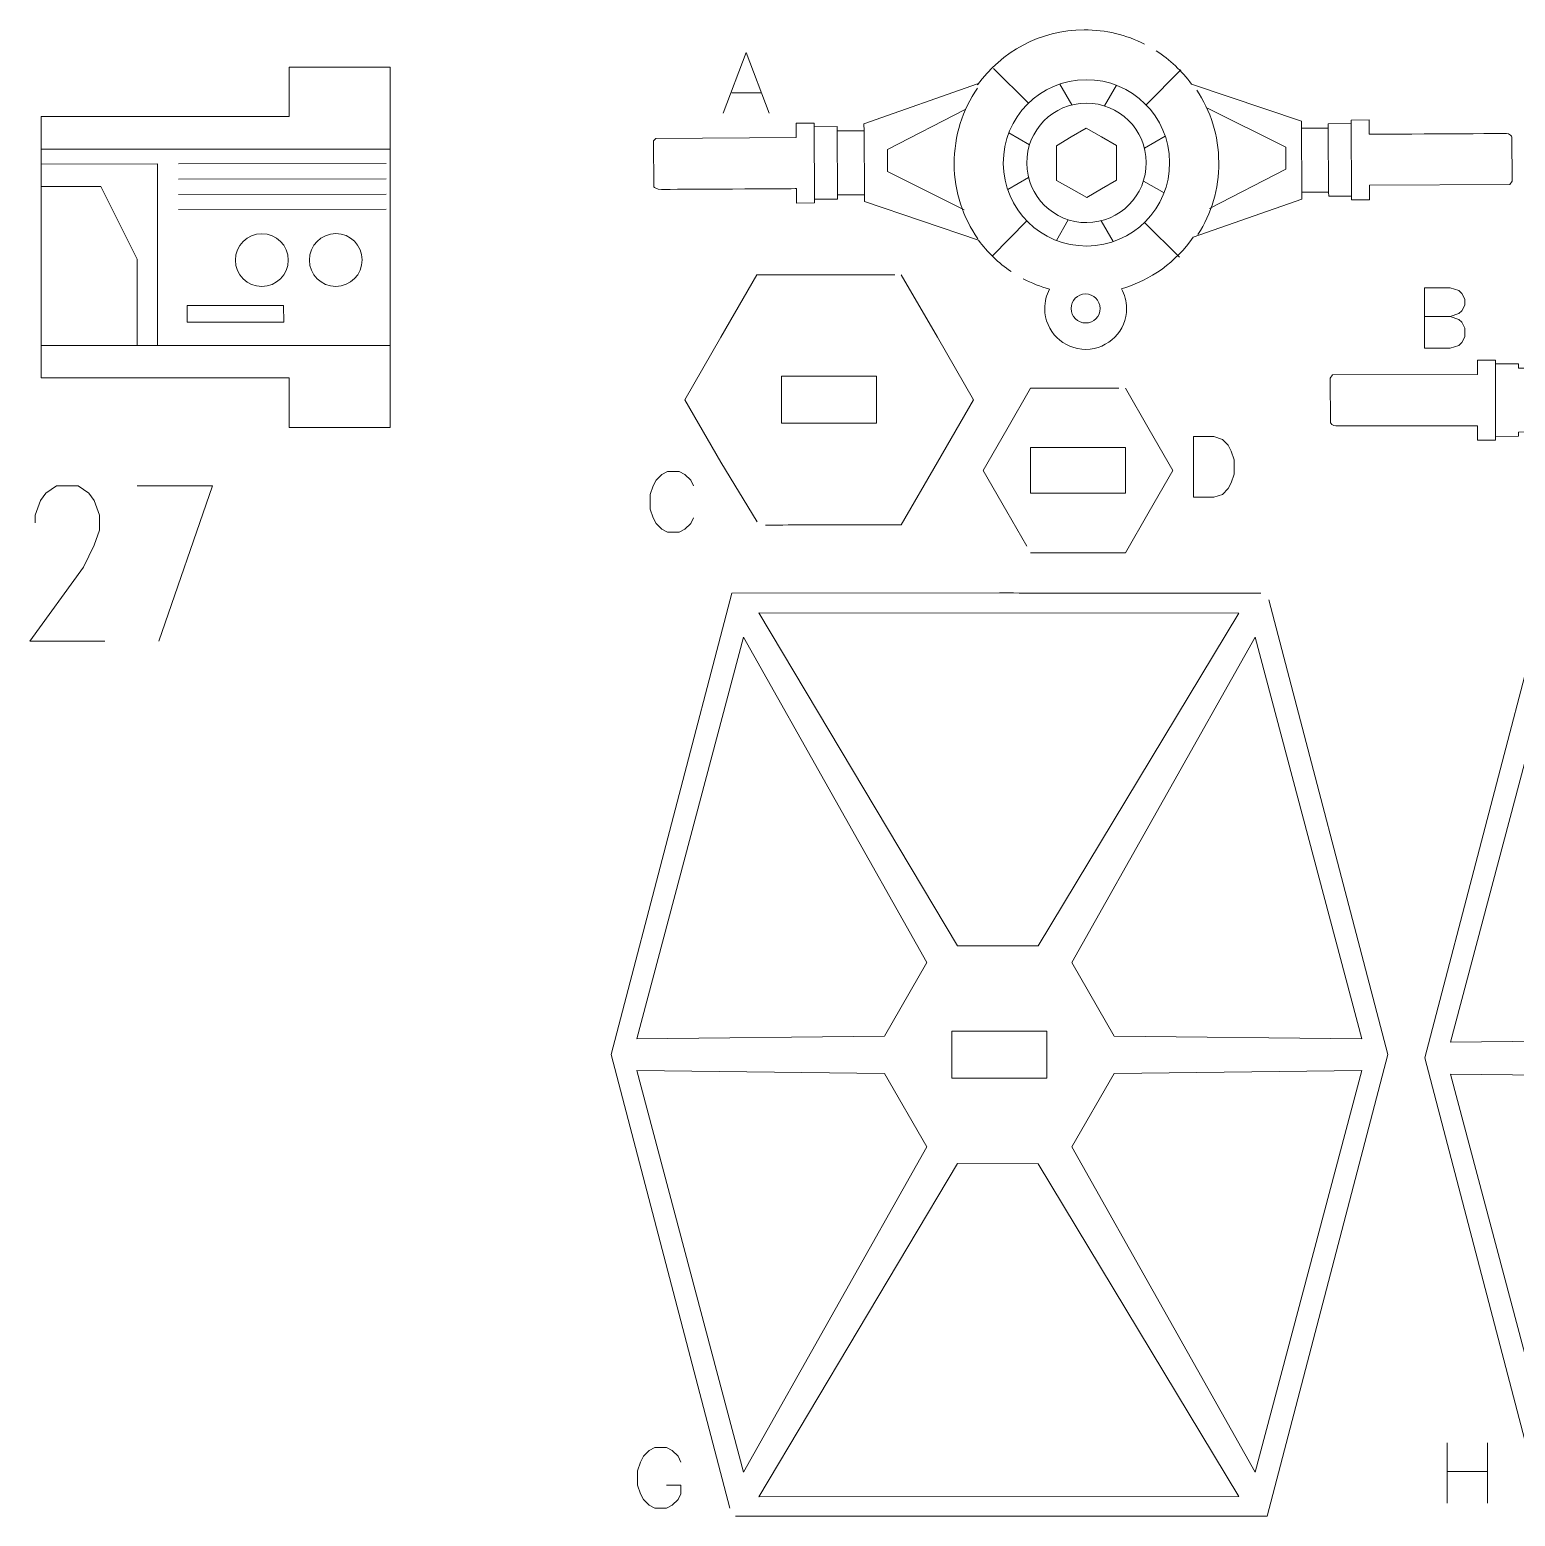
# Model space of a CAD drawing. Header units: millimetres. Extents: x -178 to 174, y -133 to 130.
# Drawn here: x -175.9 to -76.7, y -21 to 78.3 of the extents above; entities that cross this region are included whole.
import ezdxf

# ---------------------------------------------------------------- set-up
doc = ezdxf.new("R2010")
doc.units = ezdxf.units.MM
doc.header["$MEASUREMENT"] = 0
doc.layers.add('Layer 1', color=7, linetype='Continuous')

msp = doc.modelspace()

# ---------------------------------------------------------------- linework, layer by layer
at = {"layer": 'Layer 1', "lineweight": 9}
for points, knots in [([(-110.3867, 62.1826), (-111.2262, 62.7492), (-111.9631, 63.4568), (-112.5634, 64.2715), (-112.5634, 64.2715), (-112.5634, 64.2715), (-112.5634, 64.2703), (-112.5634, 64.2703), (-112.5634, 64.2703), (-112.5634, 64.2703), (-120.1777, 66.8437), (-120.1777, 66.8437), (-120.1777, 66.8437), (-120.1777, 66.8437), (-120.1803, 67.3066), (-120.1803, 67.3066), (-120.1803, 67.3066), (-120.1803, 67.3066), (-121.9773, 67.2963), (-121.9773, 67.2963), (-121.9773, 67.2963), (-121.9773, 67.2963), (-121.9756, 67.0097), (-121.9756, 67.0097), (-121.9756, 67.0097), (-121.9756, 67.0097), (-123.5082, 67.0008), (-123.5082, 67.0008), (-123.5082, 67.0008), (-123.5082, 67.0008), (-123.5067, 66.7583), (-123.5067, 66.7583), (-123.5067, 66.7583), (-123.5067, 66.7583), (-124.7083, 66.7513), (-124.7083, 66.7513), (-124.7083, 66.7513), (-124.7083, 66.7513), (-124.7139, 67.7115), (-124.7139, 67.7115), (-124.7139, 67.7115), (-124.7139, 67.7115), (-133.0909, 67.663), (-133.7349, 67.6593), (-133.7349, 67.6593), (-134.0863, 67.6573), (-134.2396, 67.8218), (-134.2396, 67.8218), (-134.2396, 67.8218), (-134.2396, 67.8218), (-134.2396, 67.8218), (-134.2396, 67.8218), (-134.2396, 67.8218), (-134.2396, 67.8218), (-134.2575, 70.9001), (-134.2575, 70.9001), (-134.2575, 70.9001), (-134.2575, 70.9001), (-134.2575, 70.9001), (-134.2575, 70.9001), (-134.2575, 70.9001), (-134.2575, 70.9001), (-134.1061, 71.0664), (-134.1061, 71.0664), (-134.1061, 71.0664), (-134.1061, 71.0664), (-124.7336, 71.1207), (-124.7336, 71.1207), (-124.7336, 71.1207), (-124.7336, 71.1207), (-124.7391, 72.0808), (-124.7391, 72.0808), (-124.7391, 72.0808), (-124.7391, 72.0808), (-123.5376, 72.0879), (-123.5376, 72.0879), (-123.5376, 72.0879), (-123.5376, 72.0879), (-123.5362, 71.8453), (-123.5362, 71.8453), (-123.5362, 71.8453), (-123.5362, 71.8453), (-122.0037, 71.8542), (-122.0037, 71.8542), (-122.0037, 71.8542), (-122.0037, 71.8542), (-122.002, 71.5676), (-122.002, 71.5676), (-122.002, 71.5676), (-122.002, 71.5676), (-120.205, 71.578), (-120.205, 71.578), (-120.205, 71.578), (-120.205, 71.578), (-120.2078, 72.041), (-120.2078, 72.041), (-120.2078, 72.041), (-120.2078, 72.041), (-112.6238, 74.7024), (-112.6238, 74.7024), (-112.6238, 74.7024), (-112.6238, 74.7024), (-112.6234, 74.641), (-112.6234, 74.641), (-112.6234, 74.641), (-111.0328, 76.8528), (-108.443, 78.2999), (-105.5102, 78.3169), (-105.5102, 78.3169), (-104.0541, 78.3253), (-102.6784, 77.9804), (-101.4644, 77.3623)], [0, 0, 0, 0, 0.0344828, 0.0344828, 0.0344828, 0.0344828, 0.0689655, 0.0689655, 0.0689655, 0.0689655, 0.1034483, 0.1034483, 0.1034483, 0.1034483, 0.137931, 0.137931, 0.137931, 0.137931, 0.1724138, 0.1724138, 0.1724138, 0.1724138, 0.2068966, 0.2068966, 0.2068966, 0.2068966, 0.2413793, 0.2413793, 0.2413793, 0.2413793, 0.2758621, 0.2758621, 0.2758621, 0.2758621, 0.3103448, 0.3103448, 0.3103448, 0.3103448, 0.3448276, 0.3448276, 0.3448276, 0.3448276, 0.3793103, 0.3793103, 0.3793103, 0.3793103, 0.4137931, 0.4137931, 0.4137931, 0.4137931, 0.4482759, 0.4482759, 0.4482759, 0.4482759, 0.4827586, 0.4827586, 0.4827586, 0.4827586, 0.5172414, 0.5172414, 0.5172414, 0.5172414, 0.5517241, 0.5517241, 0.5517241, 0.5517241, 0.5862069, 0.5862069, 0.5862069, 0.5862069, 0.6206897, 0.6206897, 0.6206897, 0.6206897, 0.6551724, 0.6551724, 0.6551724, 0.6551724, 0.6896552, 0.6896552, 0.6896552, 0.6896552, 0.7241379, 0.7241379, 0.7241379, 0.7241379, 0.7586207, 0.7586207, 0.7586207, 0.7586207, 0.7931034, 0.7931034, 0.7931034, 0.7931034, 0.8275862, 0.8275862, 0.8275862, 0.8275862, 0.862069, 0.862069, 0.862069, 0.862069, 0.8965517, 0.8965517, 0.8965517, 0.8965517, 0.9310345, 0.9310345, 0.9310345, 0.9310345, 1, 1, 1, 1]), ([(-100.6852, 76.9141), (-99.77, 76.3238), (-98.9706, 75.5682), (-98.3296, 74.6896), (-98.3296, 74.6896), (-98.3296, 74.6896), (-90.9933, 72.2103), (-90.9933, 72.2103), (-90.9933, 72.2103), (-90.9933, 72.2103), (-90.9906, 71.7473), (-90.9906, 71.7473), (-90.9906, 71.7473), (-90.9906, 71.7473), (-89.1937, 71.7577), (-89.1937, 71.7577), (-89.1937, 71.7577), (-89.1937, 71.7577), (-89.1954, 72.0443), (-89.1954, 72.0443), (-89.1954, 72.0443), (-89.1954, 72.0443), (-87.6629, 72.0532), (-87.6629, 72.0532), (-87.6629, 72.0532), (-87.6629, 72.0532), (-87.6643, 72.2956), (-87.6643, 72.2956), (-87.6643, 72.2956), (-87.6643, 72.2956), (-86.4627, 72.3026), (-86.4627, 72.3026), (-86.4627, 72.3026), (-86.4627, 72.3026), (-86.4572, 71.3424), (-86.4572, 71.3424), (-86.4572, 71.3424), (-86.4572, 71.3424), (-77.5046, 71.3943), (-77.2946, 71.3955), (-77.2946, 71.3955), (-77.0847, 71.3968), (-76.931, 71.1815), (-76.931, 71.1815), (-76.931, 71.1815), (-76.931, 71.1815), (-76.931, 71.1815), (-76.931, 71.1815), (-76.931, 71.1815), (-76.931, 71.1815), (-76.9138, 68.2047), (-76.9138, 68.2047), (-76.9138, 68.2047), (-76.9138, 68.2047), (-76.9138, 68.2047), (-76.9138, 68.2047), (-76.9138, 68.2047), (-76.9138, 68.2047), (-77.0649, 67.9876), (-77.0649, 67.9876), (-77.0649, 67.9876), (-77.0649, 67.9876), (-86.4374, 67.9333), (-86.4374, 67.9333), (-86.4374, 67.9333), (-86.4374, 67.9333), (-86.4318, 66.9731), (-86.4318, 66.9731), (-86.4318, 66.9731), (-86.4318, 66.9731), (-87.6334, 66.9662), (-87.6334, 66.9662), (-87.6334, 66.9662), (-87.6334, 66.9662), (-87.6348, 67.2086), (-87.6348, 67.2086), (-87.6348, 67.2086), (-87.6348, 67.2086), (-89.1673, 67.1997), (-89.1673, 67.1997), (-89.1673, 67.1997), (-89.1673, 67.1997), (-89.1689, 67.4863), (-89.1689, 67.4863), (-89.1689, 67.4863), (-89.1689, 67.4863), (-90.9659, 67.4759), (-90.9659, 67.4759), (-90.9659, 67.4759), (-90.9659, 67.4759), (-90.9633, 67.013), (-90.9633, 67.013), (-90.9633, 67.013), (-90.9633, 67.013), (-98.2133, 64.4687), (-98.2133, 64.4687), (-98.2133, 64.4687), (-99.3542, 62.8279), (-101.0384, 61.5922), (-103.0072, 61.0236), (-103.0072, 61.0236), (-102.7948, 60.6379), (-102.6729, 60.1952), (-102.6702, 59.7239), (-102.6702, 59.7239), (-102.6614, 58.2149), (-103.8776, 56.9847), (-105.3865, 56.976), (-105.3865, 56.976), (-106.8955, 56.9672), (-108.1258, 58.1833), (-108.1345, 59.6923), (-108.1345, 59.6923), (-108.1372, 60.1635), (-108.0205, 60.6075), (-107.8127, 60.9958), (-107.8127, 60.9958), (-108.4263, 61.1654), (-109.0133, 61.3995), (-109.5656, 61.6908)], [0, 0, 0, 0, 0.0322581, 0.0322581, 0.0322581, 0.0322581, 0.0645161, 0.0645161, 0.0645161, 0.0645161, 0.0967742, 0.0967742, 0.0967742, 0.0967742, 0.1290323, 0.1290323, 0.1290323, 0.1290323, 0.1612903, 0.1612903, 0.1612903, 0.1612903, 0.1935484, 0.1935484, 0.1935484, 0.1935484, 0.2258065, 0.2258065, 0.2258065, 0.2258065, 0.2580645, 0.2580645, 0.2580645, 0.2580645, 0.2903226, 0.2903226, 0.2903226, 0.2903226, 0.3225806, 0.3225806, 0.3225806, 0.3225806, 0.3548387, 0.3548387, 0.3548387, 0.3548387, 0.3870968, 0.3870968, 0.3870968, 0.3870968, 0.4193548, 0.4193548, 0.4193548, 0.4193548, 0.4516129, 0.4516129, 0.4516129, 0.4516129, 0.483871, 0.483871, 0.483871, 0.483871, 0.516129, 0.516129, 0.516129, 0.516129, 0.5483871, 0.5483871, 0.5483871, 0.5483871, 0.5806452, 0.5806452, 0.5806452, 0.5806452, 0.6129032, 0.6129032, 0.6129032, 0.6129032, 0.6451613, 0.6451613, 0.6451613, 0.6451613, 0.6774194, 0.6774194, 0.6774194, 0.6774194, 0.7096774, 0.7096774, 0.7096774, 0.7096774, 0.7419355, 0.7419355, 0.7419355, 0.7419355, 0.7741935, 0.7741935, 0.7741935, 0.7741935, 0.8064516, 0.8064516, 0.8064516, 0.8064516, 0.8387097, 0.8387097, 0.8387097, 0.8387097, 0.8709677, 0.8709677, 0.8709677, 0.8709677, 0.9032258, 0.9032258, 0.9032258, 0.9032258, 0.9354839, 0.9354839, 0.9354839, 0.9354839, 1, 1, 1, 1]), ([(-160.8643, 55.0683), (-160.8643, 55.0683), (-158.601, 55.0683), (-158.601, 55.0683), (-158.601, 55.0683), (-158.601, 55.0683), (-158.601, 51.7663), (-158.601, 51.7663), (-158.601, 51.7663), (-158.601, 51.7663), (-151.8631, 51.7663), (-151.8631, 51.7663), (-151.8631, 51.7663), (-151.8631, 51.7663), (-151.8631, 75.8327), (-151.8631, 75.8327), (-151.8631, 75.8327), (-151.8631, 75.8327), (-158.601, 75.8327), (-158.601, 75.8327), (-158.601, 75.8327), (-158.601, 75.8327), (-158.601, 72.5307), (-158.601, 72.5307), (-158.601, 72.5307), (-158.601, 72.5307), (-160.8643, 72.5307), (-160.8643, 72.5307)], [0, 0, 0, 0, 0.125, 0.125, 0.125, 0.125, 0.25, 0.25, 0.25, 0.25, 0.375, 0.375, 0.375, 0.375, 0.5, 0.5, 0.5, 0.5, 0.625, 0.625, 0.625, 0.625, 0.75, 0.75, 0.75, 0.75, 1, 1, 1, 1]), ([(-169.743, 72.5307), (-169.743, 72.5307), (-175.1681, 72.5307), (-175.1681, 72.5307), (-175.1681, 72.5307), (-175.1681, 72.5307), (-175.1681, 55.0683), (-175.1681, 55.0683), (-175.1681, 55.0683), (-175.1681, 55.0683), (-169.743, 55.0683), (-169.743, 55.0683)], [0, 0, 0, 0, 0.25, 0.25, 0.25, 0.25, 0.5, 0.5, 0.5, 0.5, 1, 1, 1, 1]), ([(-127.3387, 45.4575), (-127.3387, 45.4575), (-129.7688, 49.4405), (-129.7688, 49.4405), (-129.7688, 49.4405), (-129.7688, 49.4405), (-132.1791, 53.6153), (-132.1791, 53.6153), (-132.1791, 53.6153), (-132.1791, 53.6153), (-129.7688, 57.7903), (-129.7688, 57.7903), (-129.7688, 57.7903), (-129.7688, 57.7903), (-127.3585, 61.9651), (-127.3585, 61.9651), (-127.3585, 61.9651), (-127.3585, 61.9651), (-122.5377, 61.9651), (-122.5377, 61.9651), (-122.5377, 61.9651), (-122.5377, 61.9651), (-118.3916, 61.9651), (-118.1535, 61.9651)], [0, 0, 0, 0, 0.1428571, 0.1428571, 0.1428571, 0.1428571, 0.2857143, 0.2857143, 0.2857143, 0.2857143, 0.4285714, 0.4285714, 0.4285714, 0.4285714, 0.5714286, 0.5714286, 0.5714286, 0.5714286, 0.7142857, 0.7142857, 0.7142857, 0.7142857, 1, 1, 1, 1]), ([(-117.7169, 61.9651), (-117.7169, 61.9651), (-115.3066, 57.7903), (-115.3066, 57.7903), (-115.3066, 57.7903), (-115.3066, 57.7903), (-112.8963, 53.6153), (-112.8963, 53.6153), (-112.8963, 53.6153), (-112.8963, 53.6153), (-115.3066, 49.4405), (-115.3066, 49.4405), (-115.3066, 49.4405), (-115.3066, 49.4405), (-117.7169, 45.2657), (-117.7169, 45.2657), (-117.7169, 45.2657), (-117.7169, 45.2657), (-122.5377, 45.2657), (-122.5377, 45.2657), (-122.5377, 45.2657), (-122.5377, 45.2657), (-126.3757, 45.2399), (-126.7958, 45.2399)], [0, 0, 0, 0, 0.1428571, 0.1428571, 0.1428571, 0.1428571, 0.2857143, 0.2857143, 0.2857143, 0.2857143, 0.4285714, 0.4285714, 0.4285714, 0.4285714, 0.5714286, 0.5714286, 0.5714286, 0.5714286, 0.7142857, 0.7142857, 0.7142857, 0.7142857, 1, 1, 1, 1]), ([(-65.158, 46.353), (-66.009, 46.9342), (-66.7569, 47.656), (-67.3606, 48.49), (-67.3606, 48.49), (-67.3606, 48.49), (-74.6879, 50.9961), (-74.6879, 50.9961), (-74.6879, 50.9961), (-74.6879, 50.9961), (-74.6889, 51.4591), (-74.6889, 51.4591), (-74.6889, 51.4591), (-74.6889, 51.4591), (-76.4859, 51.4552), (-76.4859, 51.4552), (-76.4859, 51.4552), (-76.4859, 51.4552), (-76.4853, 51.1686), (-76.4853, 51.1686), (-76.4853, 51.1686), (-76.4853, 51.1686), (-78.0178, 51.1653), (-78.0178, 51.1653), (-78.0178, 51.1653), (-78.0178, 51.1653), (-78.0172, 50.9227), (-78.0172, 50.9227), (-78.0172, 50.9227), (-78.0172, 50.9227), (-79.2189, 50.9202), (-79.2189, 50.9202), (-79.2189, 50.9202), (-79.2189, 50.9202), (-79.2209, 51.8804), (-79.2209, 51.8804), (-79.2209, 51.8804), (-79.2209, 51.8804), (-88.4761, 51.8605), (-88.6871, 51.86), (-88.6871, 51.86), (-88.8983, 51.8596), (-89.0511, 52.0755), (-89.0511, 52.0755), (-89.0511, 52.0755), (-89.0511, 52.0755), (-89.0511, 52.0755), (-89.0511, 52.0755), (-89.0511, 52.0755), (-89.0511, 52.0755), (-89.0576, 55.0522), (-89.0576, 55.0522), (-89.0576, 55.0522), (-89.0576, 55.0522), (-89.0576, 55.0522), (-89.0576, 55.0522), (-89.0576, 55.0522), (-89.0576, 55.0522), (-88.9056, 55.2688), (-88.9056, 55.2688), (-88.9056, 55.2688), (-88.9056, 55.2688), (-79.2282, 55.2896), (-79.2282, 55.2896), (-79.2282, 55.2896), (-79.2282, 55.2896), (-79.2303, 56.2498), (-79.2303, 56.2498), (-79.2303, 56.2498), (-79.2303, 56.2498), (-78.0287, 56.2524), (-78.0287, 56.2524), (-78.0287, 56.2524), (-78.0287, 56.2524), (-78.0282, 56.0098), (-78.0282, 56.0098), (-78.0282, 56.0098), (-78.0282, 56.0098), (-76.4957, 56.0132), (-76.4957, 56.0132), (-76.4957, 56.0132), (-76.4957, 56.0132), (-76.4951, 55.7265), (-76.4951, 55.7265), (-76.4951, 55.7265), (-76.4951, 55.7265), (-74.6981, 55.7304), (-74.6981, 55.7304), (-74.6981, 55.7304), (-74.6981, 55.7304), (-74.6991, 56.1934), (-74.6991, 56.1934), (-74.6991, 56.1934), (-74.6991, 56.1934), (-67.4398, 58.7113), (-67.4398, 58.7113), (-67.4398, 58.7113), (-65.8486, 60.9819), (-63.2148, 62.4692), (-60.2313, 62.4756), (-60.2313, 62.4756), (-58.8449, 62.4785), (-57.3427, 62.1233), (-56.0951, 61.4498)], [0, 0, 0, 0, 0.037037, 0.037037, 0.037037, 0.037037, 0.0740741, 0.0740741, 0.0740741, 0.0740741, 0.1111111, 0.1111111, 0.1111111, 0.1111111, 0.1481481, 0.1481481, 0.1481481, 0.1481481, 0.1851852, 0.1851852, 0.1851852, 0.1851852, 0.2222222, 0.2222222, 0.2222222, 0.2222222, 0.2592593, 0.2592593, 0.2592593, 0.2592593, 0.2962963, 0.2962963, 0.2962963, 0.2962963, 0.3333333, 0.3333333, 0.3333333, 0.3333333, 0.3703704, 0.3703704, 0.3703704, 0.3703704, 0.4074074, 0.4074074, 0.4074074, 0.4074074, 0.4444444, 0.4444444, 0.4444444, 0.4444444, 0.4814815, 0.4814815, 0.4814815, 0.4814815, 0.5185185, 0.5185185, 0.5185185, 0.5185185, 0.5555556, 0.5555556, 0.5555556, 0.5555556, 0.5925926, 0.5925926, 0.5925926, 0.5925926, 0.6296296, 0.6296296, 0.6296296, 0.6296296, 0.6666667, 0.6666667, 0.6666667, 0.6666667, 0.7037037, 0.7037037, 0.7037037, 0.7037037, 0.7407407, 0.7407407, 0.7407407, 0.7407407, 0.7777778, 0.7777778, 0.7777778, 0.7777778, 0.8148148, 0.8148148, 0.8148148, 0.8148148, 0.8518519, 0.8518519, 0.8518519, 0.8518519, 0.8888889, 0.8888889, 0.8888889, 0.8888889, 0.9259259, 0.9259259, 0.9259259, 0.9259259, 1, 1, 1, 1]), ([(-105.3967, 58.738), (-105.9325, 58.7349), (-106.3693, 59.1666), (-106.3724, 59.7025), (-106.3724, 59.7025), (-106.3755, 60.2383), (-105.9437, 60.675), (-105.408, 60.6781), (-105.408, 60.6781), (-104.8722, 60.6813), (-104.4353, 60.2495), (-104.4323, 59.7137), (-104.4323, 59.7137), (-104.4292, 59.1779), (-104.8609, 58.7411), (-105.3967, 58.738)], [0, 0, 0, 0, 0.2, 0.2, 0.2, 0.2, 0.4, 0.4, 0.4, 0.4, 0.6, 0.6, 0.6, 0.6, 1, 1, 1, 1]), ([(-125.7127, 55.1903), (-123.0188, 55.1903), (-122.0566, 55.1903), (-119.3627, 55.1903), (-119.3627, 55.1903), (-119.3627, 55.1903), (-119.3627, 52.0407), (-119.3627, 52.0407), (-119.3627, 52.0407), (-122.0566, 52.0407), (-123.0188, 52.0407), (-125.7127, 52.0407), (-125.7127, 52.0407), (-125.7127, 52.0407), (-125.7127, 55.1903), (-125.7127, 55.1903)], [0, 0, 0, 0, 0.2, 0.2, 0.2, 0.2, 0.4, 0.4, 0.4, 0.4, 0.6, 0.6, 0.6, 0.6, 1, 1, 1, 1]), ([(-109.3319, 43.8276), (-109.3319, 43.8276), (-110.6653, 46.1428), (-110.6653, 46.1428), (-110.6653, 46.1428), (-110.6653, 46.1428), (-112.2507, 48.8888), (-112.2507, 48.8888), (-112.2507, 48.8888), (-112.2507, 48.8888), (-110.6653, 51.6349), (-110.6653, 51.6349), (-110.6653, 51.6349), (-110.6653, 51.6349), (-109.08, 54.3809), (-109.08, 54.3809), (-109.08, 54.3809), (-109.08, 54.3809), (-105.909, 54.3809), (-105.909, 54.3809), (-105.909, 54.3809), (-105.909, 54.3809), (-103.1878, 54.3809), (-103.1878, 54.3809)], [0, 0, 0, 0, 0.1428571, 0.1428571, 0.1428571, 0.1428571, 0.2857143, 0.2857143, 0.2857143, 0.2857143, 0.4285714, 0.4285714, 0.4285714, 0.4285714, 0.5714286, 0.5714286, 0.5714286, 0.5714286, 0.7142857, 0.7142857, 0.7142857, 0.7142857, 1, 1, 1, 1]), ([(-102.738, 54.3809), (-102.738, 54.3809), (-101.1527, 51.6349), (-101.1527, 51.6349), (-101.1527, 51.6349), (-101.1527, 51.6349), (-99.5673, 48.8888), (-99.5673, 48.8888), (-99.5673, 48.8888), (-99.5673, 48.8888), (-101.1527, 46.1428), (-101.1527, 46.1428), (-101.1527, 46.1428), (-101.1527, 46.1428), (-102.738, 43.3968), (-102.738, 43.3968), (-102.738, 43.3968), (-102.738, 43.3968), (-105.909, 43.3968), (-105.909, 43.3968), (-105.909, 43.3968), (-105.909, 43.3968), (-109.08, 43.3968), (-109.08, 43.3968)], [0, 0, 0, 0, 0.1428571, 0.1428571, 0.1428571, 0.1428571, 0.2857143, 0.2857143, 0.2857143, 0.2857143, 0.4285714, 0.4285714, 0.4285714, 0.4285714, 0.5714286, 0.5714286, 0.5714286, 0.5714286, 0.7142857, 0.7142857, 0.7142857, 0.7142857, 1, 1, 1, 1]), ([(-109.084, 50.4129), (-109.084, 50.4129), (-102.734, 50.4129), (-102.734, 50.4129), (-102.734, 50.4129), (-102.734, 50.4129), (-102.734, 47.3649), (-102.734, 47.3649), (-102.734, 47.3649), (-102.734, 47.3649), (-109.084, 47.3649), (-109.084, 47.3649), (-109.084, 47.3649), (-109.084, 47.3649), (-109.084, 50.4129), (-109.084, 50.4129)], [0, 0, 0, 0, 0.2, 0.2, 0.2, 0.2, 0.4, 0.4, 0.4, 0.4, 0.6, 0.6, 0.6, 0.6, 1, 1, 1, 1]), ([(-129.1698, -20.4095), (-129.1698, -20.4095), (-137.1021, 9.8722), (-137.1021, 9.8722), (-137.1021, 9.8722), (-137.1021, 9.8722), (-129.0304, 40.7008), (-129.0304, 40.7008), (-129.0304, 40.7008), (-129.0304, 40.7008), (-111.1582, 40.7054), (-111.1582, 40.7054), (-111.1582, 40.7054), (-111.2686, 40.7073), (-96.5917, 40.686), (-93.696, 40.6992)], [0, 0, 0, 0, 0.2, 0.2, 0.2, 0.2, 0.4, 0.4, 0.4, 0.4, 0.6, 0.6, 0.6, 0.6, 1, 1, 1, 1]), ([(-93.169, 40.2539), (-93.169, 40.2539), (-85.2143, 9.8722), (-85.2143, 9.8722), (-85.2143, 9.8722), (-85.2143, 9.8722), (-93.286, -20.9564), (-93.286, -20.9564), (-93.286, -20.9564), (-93.286, -20.9564), (-111.1582, -20.9609), (-111.1582, -20.9609), (-111.1582, -20.9609), (-111.1582, -20.9609), (-128.7923, -20.9565), (-128.7923, -20.9565)], [0, 0, 0, 0, 0.2, 0.2, 0.2, 0.2, 0.4, 0.4, 0.4, 0.4, 0.6, 0.6, 0.6, 0.6, 1, 1, 1, 1]), ([(-74.8236, -20.6331), (-74.8236, -20.6331), (-82.7559, 9.6486), (-82.7559, 9.6486), (-82.7559, 9.6486), (-82.7559, 9.6486), (-74.6842, 40.4772), (-74.6842, 40.4772), (-74.6842, 40.4772), (-74.6842, 40.4772), (-56.812, 40.4818), (-56.812, 40.4818), (-56.812, 40.4818), (-56.9224, 40.4837), (-42.2455, 40.4624), (-39.3498, 40.4756)], [0, 0, 0, 0, 0.2, 0.2, 0.2, 0.2, 0.4, 0.4, 0.4, 0.4, 0.6, 0.6, 0.6, 0.6, 1, 1, 1, 1]), ([(-114.3332, 11.447), (-111.6393, 11.447), (-110.6771, 11.447), (-107.9832, 11.447), (-107.9832, 11.447), (-107.9832, 11.447), (-107.9832, 8.2974), (-107.9832, 8.2974), (-107.9832, 8.2974), (-110.6771, 8.2974), (-111.6393, 8.2974), (-114.3332, 8.2974), (-114.3332, 8.2974), (-114.3332, 8.2974), (-114.3332, 11.447), (-114.3332, 11.447)], [0, 0, 0, 0, 0.2, 0.2, 0.2, 0.2, 0.4, 0.4, 0.4, 0.4, 0.6, 0.6, 0.6, 0.6, 1, 1, 1, 1])]:
    msp.add_open_spline(points, degree=3, knots=knots, dxfattribs=at)
at = {"layer": 'Layer 1', "color": 5, "lineweight": 9}
for points, knots in [([(-129.6145, 72.7508), (-129.6145, 72.7508), (-128.0719, 76.8002), (-128.0719, 76.8002), (-128.0719, 76.8002), (-128.0719, 76.8002), (-126.5293, 72.7508), (-126.5293, 72.7508)], [0, 0, 0, 0, 0.3333333, 0.3333333, 0.3333333, 0.3333333, 1, 1, 1, 1]), ([(-105.3128, 63.8777), (-108.3813, 63.86), (-110.8832, 66.3331), (-110.901, 69.4016), (-110.901, 69.4016), (-110.9188, 72.47), (-108.4456, 74.972), (-105.3772, 74.9898), (-105.3772, 74.9898), (-102.3087, 75.0075), (-99.8068, 72.5344), (-99.789, 69.466), (-99.789, 69.466), (-99.7712, 66.3975), (-102.2443, 63.8955), (-105.3128, 63.8777)], [0, 0, 0, 0, 0.2, 0.2, 0.2, 0.2, 0.4, 0.4, 0.4, 0.4, 0.6, 0.6, 0.6, 0.6, 1, 1, 1, 1]), ([(-112.5943, 64.3544), (-113.5853, 65.7729), (-114.1709, 67.4966), (-114.1816, 69.3579), (-114.1816, 69.3579), (-114.1926, 71.2401), (-113.6141, 72.9884), (-112.6195, 74.4275)], [0, 0, 0, 0, 0.3333333, 0.3333333, 0.3333333, 0.3333333, 1, 1, 1, 1]), ([(-97.983, 74.2994), (-97.0603, 72.913), (-96.5184, 71.2503), (-96.508, 69.4603), (-96.508, 69.4603), (-96.4978, 67.6904), (-97.0086, 66.0388), (-97.8967, 64.6514)], [0, 0, 0, 0, 0.3333333, 0.3333333, 0.3333333, 0.3333333, 1, 1, 1, 1]), ([(-113.4562, 73.0023), (-113.4562, 73.0023), (-118.6443, 70.3263), (-118.6443, 70.3263), (-118.6443, 70.3263), (-118.6443, 70.3263), (-118.6467, 68.8491), (-118.6467, 68.8491), (-118.6467, 68.8491), (-118.6467, 68.8491), (-113.5055, 66.2991), (-113.5055, 66.2991)], [0, 0, 0, 0, 0.25, 0.25, 0.25, 0.25, 0.5, 0.5, 0.5, 0.5, 1, 1, 1, 1]), ([(-105.3218, 65.4431), (-107.5258, 65.4302), (-109.323, 67.2067), (-109.3357, 69.4107), (-109.3357, 69.4107), (-109.3485, 71.6146), (-107.5721, 73.4117), (-105.3681, 73.4245), (-105.3681, 73.4245), (-103.1641, 73.4373), (-101.3671, 71.6609), (-101.3542, 69.4569), (-101.3542, 69.4569), (-101.3415, 67.2529), (-103.1179, 65.4558), (-105.3218, 65.4431)], [0, 0, 0, 0, 0.2, 0.2, 0.2, 0.2, 0.4, 0.4, 0.4, 0.4, 0.6, 0.6, 0.6, 0.6, 1, 1, 1, 1]), ([(-97.2588, 73.0962), (-97.2588, 73.0962), (-92.0401, 70.4805), (-92.0401, 70.4805), (-92.0401, 70.4805), (-92.0401, 70.4805), (-92.0204, 69.0034), (-92.0204, 69.0034), (-92.0204, 69.0034), (-92.0204, 69.0034), (-97.1318, 66.394), (-97.1318, 66.394)], [0, 0, 0, 0, 0.25, 0.25, 0.25, 0.25, 0.5, 0.5, 0.5, 0.5, 1, 1, 1, 1]), ([(-105.3316, 67.1185), (-105.3316, 67.1185), (-106.3375, 67.6915), (-106.3375, 67.6915), (-106.3375, 67.6915), (-106.3375, 67.6915), (-107.3433, 68.2645), (-107.3433, 68.2645), (-107.3433, 68.2645), (-107.3433, 68.2645), (-107.35, 69.4222), (-107.35, 69.4222), (-107.35, 69.4222), (-107.35, 69.4222), (-107.3568, 70.5798), (-107.3568, 70.5798), (-107.3568, 70.5798), (-107.3568, 70.5798), (-106.3576, 71.1645), (-106.3576, 71.1645), (-106.3576, 71.1645), (-106.3576, 71.1645), (-105.3584, 71.749), (-105.3584, 71.749), (-105.3584, 71.749), (-105.3584, 71.749), (-104.3525, 71.176), (-104.3525, 71.176), (-104.3525, 71.176), (-104.3525, 71.176), (-103.3466, 70.6031), (-103.3466, 70.6031), (-103.3466, 70.6031), (-103.3466, 70.6031), (-103.3399, 69.4454), (-103.3399, 69.4454), (-103.3399, 69.4454), (-103.3399, 69.4454), (-103.3332, 68.2877), (-103.3332, 68.2877), (-103.3332, 68.2877), (-103.3332, 68.2877), (-104.3323, 67.7031), (-104.3323, 67.7031), (-104.3323, 67.7031), (-104.3323, 67.7031), (-105.3316, 67.1185), (-105.3316, 67.1185)], [0, 0, 0, 0, 0.0769231, 0.0769231, 0.0769231, 0.0769231, 0.1538462, 0.1538462, 0.1538462, 0.1538462, 0.2307692, 0.2307692, 0.2307692, 0.2307692, 0.3076923, 0.3076923, 0.3076923, 0.3076923, 0.3846154, 0.3846154, 0.3846154, 0.3846154, 0.4615385, 0.4615385, 0.4615385, 0.4615385, 0.5384615, 0.5384615, 0.5384615, 0.5384615, 0.6153846, 0.6153846, 0.6153846, 0.6153846, 0.6923077, 0.6923077, 0.6923077, 0.6923077, 0.7692308, 0.7692308, 0.7692308, 0.7692308, 0.8461538, 0.8461538, 0.8461538, 0.8461538, 1, 1, 1, 1]), ([(-175.1681, 67.8448), (-175.1681, 67.8448), (-171.1766, 67.8577), (-171.1766, 67.8577), (-171.1766, 67.8577), (-171.1766, 67.8577), (-168.7613, 62.9954), (-168.7613, 62.9954), (-168.7613, 62.9954), (-168.7613, 62.9954), (-168.7567, 57.2297), (-168.7567, 57.2297)], [0, 0, 0, 0, 0.25, 0.25, 0.25, 0.25, 0.5, 0.5, 0.5, 0.5, 1, 1, 1, 1]), ([(-160.4251, 61.1743), (-159.4509, 61.1759), (-158.6624, 61.9668), (-158.664, 62.941), (-158.664, 62.941), (-158.6656, 63.9152), (-159.4565, 64.7037), (-160.4307, 64.7021), (-160.4307, 64.7021), (-161.4049, 64.7006), (-162.1934, 63.9096), (-162.1918, 62.9354), (-162.1918, 62.9354), (-162.1902, 61.9612), (-161.3993, 61.1728), (-160.4251, 61.1743)], [0, 0, 0, 0, 0.2, 0.2, 0.2, 0.2, 0.4, 0.4, 0.4, 0.4, 0.6, 0.6, 0.6, 0.6, 1, 1, 1, 1]), ([(-155.4862, 61.1822), (-154.512, 61.1838), (-153.7236, 61.9747), (-153.7251, 62.9489), (-153.7251, 62.9489), (-153.7267, 63.9231), (-154.5176, 64.7116), (-155.4918, 64.71), (-155.4918, 64.71), (-156.466, 64.7084), (-157.2545, 63.9175), (-157.2529, 62.9433), (-157.2529, 62.9433), (-157.2514, 61.9691), (-156.4604, 61.1806), (-155.4862, 61.1822)], [0, 0, 0, 0, 0.2, 0.2, 0.2, 0.2, 0.4, 0.4, 0.4, 0.4, 0.6, 0.6, 0.6, 0.6, 1, 1, 1, 1]), ([(-82.7774, 57.0475), (-82.7774, 57.0475), (-82.7774, 61.0969), (-82.7774, 61.0969), (-82.7774, 61.0969), (-82.7774, 61.0969), (-81.042, 61.0969), (-81.042, 61.0969), (-81.042, 61.0969), (-81.042, 61.0969), (-80.4635, 60.9041), (-80.4635, 60.9041), (-80.4635, 60.9041), (-80.4635, 60.9041), (-80.2707, 60.7112), (-80.2707, 60.7112), (-80.2707, 60.7112), (-80.2707, 60.7112), (-80.0779, 60.3256), (-80.0779, 60.3256), (-80.0779, 60.3256), (-80.0779, 60.3256), (-80.0779, 59.9399), (-80.0779, 59.9399), (-80.0779, 59.9399), (-80.0779, 59.9399), (-80.2707, 59.5543), (-80.2707, 59.5543), (-80.2707, 59.5543), (-80.2707, 59.5543), (-80.4635, 59.3614), (-80.4635, 59.3614), (-80.4635, 59.3614), (-80.4635, 59.3614), (-81.042, 59.1686), (-81.042, 59.1686)], [0, 0, 0, 0, 0.1, 0.1, 0.1, 0.1, 0.2, 0.2, 0.2, 0.2, 0.3, 0.3, 0.3, 0.3, 0.4, 0.4, 0.4, 0.4, 0.5, 0.5, 0.5, 0.5, 0.6, 0.6, 0.6, 0.6, 0.7, 0.7, 0.7, 0.7, 0.8, 0.8, 0.8, 0.8, 1, 1, 1, 1]), ([(-82.7774, 59.1686), (-82.7774, 59.1686), (-81.042, 59.1686), (-81.042, 59.1686), (-81.042, 59.1686), (-81.042, 59.1686), (-80.4635, 58.9758), (-80.4635, 58.9758), (-80.4635, 58.9758), (-80.4635, 58.9758), (-80.2707, 58.783), (-80.2707, 58.783), (-80.2707, 58.783), (-80.2707, 58.783), (-80.0779, 58.3973), (-80.0779, 58.3973), (-80.0779, 58.3973), (-80.0779, 58.3973), (-80.0779, 57.8188), (-80.0779, 57.8188), (-80.0779, 57.8188), (-80.0779, 57.8188), (-80.2707, 57.4332), (-80.2707, 57.4332), (-80.2707, 57.4332), (-80.2707, 57.4332), (-80.4635, 57.2404), (-80.4635, 57.2404), (-80.4635, 57.2404), (-80.4635, 57.2404), (-81.042, 57.0475), (-81.042, 57.0475), (-81.042, 57.0475), (-81.042, 57.0475), (-82.7774, 57.0475), (-82.7774, 57.0475)], [0, 0, 0, 0, 0.1, 0.1, 0.1, 0.1, 0.2, 0.2, 0.2, 0.2, 0.3, 0.3, 0.3, 0.3, 0.4, 0.4, 0.4, 0.4, 0.5, 0.5, 0.5, 0.5, 0.6, 0.6, 0.6, 0.6, 0.7, 0.7, 0.7, 0.7, 0.8, 0.8, 0.8, 0.8, 1, 1, 1, 1]), ([(-98.1892, 47.0992), (-98.1892, 47.0992), (-98.1892, 51.1486), (-98.1892, 51.1486), (-98.1892, 51.1486), (-98.1892, 51.1486), (-96.8394, 51.1486), (-96.8394, 51.1486), (-96.8394, 51.1486), (-96.8394, 51.1486), (-96.2609, 50.9558), (-96.2609, 50.9558), (-96.2609, 50.9558), (-96.2609, 50.9558), (-95.8752, 50.5701), (-95.8752, 50.5701), (-95.8752, 50.5701), (-95.8752, 50.5701), (-95.6824, 50.1844), (-95.6824, 50.1844), (-95.6824, 50.1844), (-95.6824, 50.1844), (-95.4896, 49.606), (-95.4896, 49.606), (-95.4896, 49.606), (-95.4896, 49.606), (-95.4896, 48.6419), (-95.4896, 48.6419), (-95.4896, 48.6419), (-95.4896, 48.6419), (-95.6824, 48.0634), (-95.6824, 48.0634), (-95.6824, 48.0634), (-95.6824, 48.0634), (-95.8752, 47.6777), (-95.8752, 47.6777), (-95.8752, 47.6777), (-95.8752, 47.6777), (-96.2609, 47.2921), (-96.2609, 47.2921), (-96.2609, 47.2921), (-96.2609, 47.2921), (-96.8394, 47.0992), (-96.8394, 47.0992), (-96.8394, 47.0992), (-96.8394, 47.0992), (-98.1892, 47.0992), (-98.1892, 47.0992)], [0, 0, 0, 0, 0.0769231, 0.0769231, 0.0769231, 0.0769231, 0.1538462, 0.1538462, 0.1538462, 0.1538462, 0.2307692, 0.2307692, 0.2307692, 0.2307692, 0.3076923, 0.3076923, 0.3076923, 0.3076923, 0.3846154, 0.3846154, 0.3846154, 0.3846154, 0.4615385, 0.4615385, 0.4615385, 0.4615385, 0.5384615, 0.5384615, 0.5384615, 0.5384615, 0.6153846, 0.6153846, 0.6153846, 0.6153846, 0.6923077, 0.6923077, 0.6923077, 0.6923077, 0.7692308, 0.7692308, 0.7692308, 0.7692308, 0.8461538, 0.8461538, 0.8461538, 0.8461538, 1, 1, 1, 1]), ([(-131.5882, 47.8561), (-131.5882, 47.8561), (-131.781, 48.2418), (-131.781, 48.2418), (-131.781, 48.2418), (-131.781, 48.2418), (-132.1667, 48.6275), (-132.1667, 48.6275), (-132.1667, 48.6275), (-132.1667, 48.6275), (-132.5524, 48.8203), (-132.5524, 48.8203), (-132.5524, 48.8203), (-132.5524, 48.8203), (-133.3237, 48.8203), (-133.3237, 48.8203), (-133.3237, 48.8203), (-133.3237, 48.8203), (-133.7093, 48.6275), (-133.7093, 48.6275), (-133.7093, 48.6275), (-133.7093, 48.6275), (-134.095, 48.2418), (-134.095, 48.2418), (-134.095, 48.2418), (-134.095, 48.2418), (-134.2878, 47.8561), (-134.2878, 47.8561), (-134.2878, 47.8561), (-134.2878, 47.8561), (-134.4806, 47.2777), (-134.4806, 47.2777), (-134.4806, 47.2777), (-134.4806, 47.2777), (-134.4806, 46.3136), (-134.4806, 46.3136), (-134.4806, 46.3136), (-134.4806, 46.3136), (-134.2878, 45.7351), (-134.2878, 45.7351), (-134.2878, 45.7351), (-134.2878, 45.7351), (-134.095, 45.3494), (-134.095, 45.3494), (-134.095, 45.3494), (-134.095, 45.3494), (-133.7093, 44.9638), (-133.7093, 44.9638), (-133.7093, 44.9638), (-133.7093, 44.9638), (-133.3237, 44.7709), (-133.3237, 44.7709), (-133.3237, 44.7709), (-133.3237, 44.7709), (-132.5524, 44.7709), (-132.5524, 44.7709), (-132.5524, 44.7709), (-132.5524, 44.7709), (-132.1667, 44.9638), (-132.1667, 44.9638), (-132.1667, 44.9638), (-132.1667, 44.9638), (-131.781, 45.3494), (-131.781, 45.3494), (-131.781, 45.3494), (-131.781, 45.3494), (-131.5882, 45.7351), (-131.5882, 45.7351)], [0, 0, 0, 0, 0.0555556, 0.0555556, 0.0555556, 0.0555556, 0.1111111, 0.1111111, 0.1111111, 0.1111111, 0.1666667, 0.1666667, 0.1666667, 0.1666667, 0.2222222, 0.2222222, 0.2222222, 0.2222222, 0.2777778, 0.2777778, 0.2777778, 0.2777778, 0.3333333, 0.3333333, 0.3333333, 0.3333333, 0.3888889, 0.3888889, 0.3888889, 0.3888889, 0.4444444, 0.4444444, 0.4444444, 0.4444444, 0.5, 0.5, 0.5, 0.5, 0.5555556, 0.5555556, 0.5555556, 0.5555556, 0.6111111, 0.6111111, 0.6111111, 0.6111111, 0.6666667, 0.6666667, 0.6666667, 0.6666667, 0.7222222, 0.7222222, 0.7222222, 0.7222222, 0.7777778, 0.7777778, 0.7777778, 0.7777778, 0.8333333, 0.8333333, 0.8333333, 0.8333333, 0.8888889, 0.8888889, 0.8888889, 0.8888889, 1, 1, 1, 1]), ([(-132.4349, -17.3373), (-132.4349, -17.3373), (-132.6277, -16.9516), (-132.6277, -16.9516), (-132.6277, -16.9516), (-132.6277, -16.9516), (-133.0134, -16.5659), (-133.0134, -16.5659), (-133.0134, -16.5659), (-133.0134, -16.5659), (-133.3991, -16.3731), (-133.3991, -16.3731), (-133.3991, -16.3731), (-133.3991, -16.3731), (-134.1704, -16.3731), (-134.1704, -16.3731), (-134.1704, -16.3731), (-134.1704, -16.3731), (-134.556, -16.5659), (-134.556, -16.5659), (-134.556, -16.5659), (-134.556, -16.5659), (-134.9416, -16.9516), (-134.9416, -16.9516), (-134.9416, -16.9516), (-134.9416, -16.9516), (-135.1345, -17.3373), (-135.1345, -17.3373), (-135.1345, -17.3373), (-135.1345, -17.3373), (-135.3273, -17.9157), (-135.3273, -17.9157), (-135.3273, -17.9157), (-135.3273, -17.9157), (-135.3273, -18.8798), (-135.3273, -18.8798), (-135.3273, -18.8798), (-135.3273, -18.8798), (-135.1345, -19.4583), (-135.1345, -19.4583), (-135.1345, -19.4583), (-135.1345, -19.4583), (-134.9416, -19.844), (-134.9416, -19.844), (-134.9416, -19.844), (-134.9416, -19.844), (-134.556, -20.2296), (-134.556, -20.2296), (-134.556, -20.2296), (-134.556, -20.2296), (-134.1704, -20.4225), (-134.1704, -20.4225), (-134.1704, -20.4225), (-134.1704, -20.4225), (-133.3991, -20.4225), (-133.3991, -20.4225), (-133.3991, -20.4225), (-133.3991, -20.4225), (-133.0134, -20.2296), (-133.0134, -20.2296), (-133.0134, -20.2296), (-133.0134, -20.2296), (-132.6277, -19.844), (-132.6277, -19.844), (-132.6277, -19.844), (-132.6277, -19.844), (-132.4349, -19.4583), (-132.4349, -19.4583), (-132.4349, -19.4583), (-132.4349, -19.4583), (-132.4349, -18.8798), (-132.4349, -18.8798), (-132.4349, -18.8798), (-132.4349, -18.8798), (-133.3991, -18.8798), (-133.3991, -18.8798)], [0, 0, 0, 0, 0.05, 0.05, 0.05, 0.05, 0.1, 0.1, 0.1, 0.1, 0.15, 0.15, 0.15, 0.15, 0.2, 0.2, 0.2, 0.2, 0.25, 0.25, 0.25, 0.25, 0.3, 0.3, 0.3, 0.3, 0.35, 0.35, 0.35, 0.35, 0.4, 0.4, 0.4, 0.4, 0.45, 0.45, 0.45, 0.45, 0.5, 0.5, 0.5, 0.5, 0.55, 0.55, 0.55, 0.55, 0.6, 0.6, 0.6, 0.6, 0.65, 0.65, 0.65, 0.65, 0.7, 0.7, 0.7, 0.7, 0.75, 0.75, 0.75, 0.75, 0.8, 0.8, 0.8, 0.8, 0.85, 0.85, 0.85, 0.85, 0.9, 0.9, 0.9, 0.9, 1, 1, 1, 1])]:
    msp.add_open_spline(points, degree=3, knots=knots, dxfattribs=at)
for points in [[(-109.2205, 73.415), (-109.2205, 73.415), (-111.5665, 75.734), (-111.5665, 75.734)], [(-101.3637, 73.3093), (-101.3637, 73.3093), (-99.0448, 75.6553), (-99.0448, 75.6553)], [(-106.3154, 73.3057), (-106.3154, 73.3057), (-107.1262, 74.6915), (-107.1262, 74.6915)], [(-104.1311, 73.2366), (-104.1311, 73.2366), (-103.3425, 74.6209), (-103.3425, 74.6209)], [(-129.036, 74.1006), (-129.036, 74.1006), (-127.1078, 74.1006), (-127.1078, 74.1006)], [(-123.5082, 67.0008), (-123.5082, 67.0008), (-123.5362, 71.8453), (-123.5362, 71.8453)], [(-122.002, 71.5676), (-122.002, 71.5676), (-121.9773, 67.2963), (-121.9773, 67.2963)], [(-120.205, 71.578), (-120.205, 71.578), (-120.1803, 67.3066), (-120.1803, 67.3066)], [(-90.9906, 71.7473), (-90.9906, 71.7473), (-90.9659, 67.4759), (-90.9659, 67.4759)], [(-89.1937, 71.7577), (-89.1937, 71.7577), (-89.1689, 67.4863), (-89.1689, 67.4863)], [(-87.6348, 67.2086), (-87.6348, 67.2086), (-87.6629, 72.0532), (-87.6629, 72.0532)], [(-109.1478, 70.6477), (-109.1478, 70.6477), (-110.5322, 71.4363), (-110.5322, 71.4363)], [(-101.4731, 70.4041), (-101.4731, 70.4041), (-100.0872, 71.215), (-100.0872, 71.215)], [(-152.1219, 69.384), (-152.1219, 69.384), (-165.9944, 69.3618), (-165.9944, 69.3618)], [(-152.1203, 68.368), (-152.1203, 68.368), (-165.9927, 68.3458), (-165.9927, 68.3458)], [(-109.2169, 68.4635), (-109.2169, 68.4635), (-110.6028, 67.6526), (-110.6028, 67.6526)], [(-101.5422, 68.2199), (-101.5422, 68.2199), (-100.1577, 67.4313), (-100.1577, 67.4313)], [(-152.1186, 67.352), (-152.1186, 67.352), (-165.9911, 67.3298), (-165.9911, 67.3298)], [(-152.117, 66.336), (-152.117, 66.336), (-165.9895, 66.3138), (-165.9895, 66.3138)], [(-109.3262, 65.5583), (-109.3262, 65.5583), (-111.6451, 63.2122), (-111.6451, 63.2122)], [(-106.5589, 65.631), (-106.5589, 65.631), (-107.3475, 64.2466), (-107.3475, 64.2466)], [(-104.3746, 65.5618), (-104.3746, 65.5618), (-103.5638, 64.176), (-103.5638, 64.176)], [(-101.4694, 65.4526), (-101.4694, 65.4526), (-99.1235, 63.1336), (-99.1235, 63.1336)], [(-78.0282, 56.0098), (-78.0282, 56.0098), (-78.0178, 51.1653), (-78.0178, 51.1653)], [(-81.2559, -20.0955), (-81.2559, -20.0955), (-81.2559, -16.0461), (-81.2559, -16.0461)], [(-78.5563, -16.0461), (-78.5563, -16.0461), (-78.5563, -20.0955), (-78.5563, -20.0955)], [(-81.2559, -17.9744), (-81.2559, -17.9744), (-78.5563, -17.9744), (-78.5563, -17.9744)]]:
    msp.add_open_spline(points, degree=3, dxfattribs=at)
at = {"layer": 'Layer 1', "color": 1, "lineweight": 9}
for points in [[(-169.1808, 72.5307), (-169.1808, 72.5307), (-169.743, 72.5307), (-169.743, 72.5307)], [(-160.8643, 72.5307), (-160.8643, 72.5307), (-161.4265, 72.5307), (-161.4265, 72.5307)], [(-151.8631, 70.358), (-151.8631, 70.358), (-175.1681, 70.358), (-175.1681, 70.358)], [(-151.8631, 57.2297), (-151.8631, 57.2297), (-175.1681, 57.2297), (-175.1681, 57.2297)], [(-169.1808, 55.0683), (-169.1808, 55.0683), (-169.743, 55.0683), (-169.743, 55.0683)], [(-160.8643, 55.0683), (-160.8643, 55.0683), (-161.4265, 55.0683), (-161.4265, 55.0683)]]:
    msp.add_open_spline(points, degree=3, dxfattribs=at)
at = {"layer": 'Layer 1', "lineweight": 9}
for points in [[(-161.4265, 72.5307), (-161.4265, 72.5307), (-169.1808, 72.5307), (-169.1808, 72.5307)], [(-169.1808, 55.0683), (-169.1808, 55.0683), (-161.4265, 55.0683), (-161.4265, 55.0683)]]:
    msp.add_open_spline(points, degree=3, dxfattribs=at)
at = {"layer": 'Layer 1', "color": 1, "lineweight": 9}
for points, knots in [([(-175.1681, 69.3426), (-175.1681, 69.3426), (-167.4004, 69.3653), (-167.4004, 69.3653), (-167.4004, 69.3653), (-167.4004, 69.3653), (-167.3898, 57.2297), (-167.3898, 57.2297)], [0, 0, 0, 0, 0.3333333, 0.3333333, 0.3333333, 0.3333333, 1, 1, 1, 1]), ([(-158.9661, 58.7893), (-158.9661, 58.7893), (-165.4043, 58.7879), (-165.4043, 58.7879), (-165.4043, 58.7879), (-165.4043, 58.7879), (-165.4176, 59.8984), (-165.4176, 59.8984), (-165.4176, 59.8984), (-165.4176, 59.8984), (-158.9794, 59.8998), (-158.9794, 59.8998), (-158.9794, 59.8998), (-158.9794, 59.8998), (-158.9661, 58.7893), (-158.9661, 58.7893)], [0, 0, 0, 0, 0.2, 0.2, 0.2, 0.2, 0.4, 0.4, 0.4, 0.4, 0.6, 0.6, 0.6, 0.6, 1, 1, 1, 1]), ([(-175.575, 45.3887), (-175.575, 45.3887), (-175.575, 45.8934), (-175.575, 45.8934), (-175.575, 45.8934), (-175.575, 45.8934), (-175.2195, 46.8732), (-175.2195, 46.8732), (-175.2195, 46.8732), (-175.2195, 46.8732), (-174.8532, 47.3779), (-174.8532, 47.3779), (-174.8532, 47.3779), (-174.8532, 47.3779), (-174.1422, 47.8678), (-174.1422, 47.8678), (-174.1422, 47.8678), (-174.1422, 47.8678), (-172.6986, 47.8678), (-172.6986, 47.8678), (-172.6986, 47.8678), (-172.6986, 47.8678), (-171.9875, 47.3779), (-171.9875, 47.3779), (-171.9875, 47.3779), (-171.9875, 47.3779), (-171.6213, 46.8732), (-171.6213, 46.8732), (-171.6213, 46.8732), (-171.6213, 46.8732), (-171.2657, 45.8934), (-171.2657, 45.8934), (-171.2657, 45.8934), (-171.2657, 45.8934), (-171.2657, 44.8988), (-171.2657, 44.8988), (-171.2657, 44.8988), (-171.2657, 44.8988), (-171.6213, 43.9042), (-171.6213, 43.9042), (-171.6213, 43.9042), (-171.6213, 43.9042), (-172.3431, 42.4197), (-172.3431, 42.4197), (-172.3431, 42.4197), (-172.3431, 42.4197), (-175.9305, 37.4764), (-175.9305, 37.4764), (-175.9305, 37.4764), (-175.9305, 37.4764), (-170.9102, 37.4764), (-170.9102, 37.4764)], [0, 0, 0, 0, 0.0714286, 0.0714286, 0.0714286, 0.0714286, 0.1428571, 0.1428571, 0.1428571, 0.1428571, 0.2142857, 0.2142857, 0.2142857, 0.2142857, 0.2857143, 0.2857143, 0.2857143, 0.2857143, 0.3571429, 0.3571429, 0.3571429, 0.3571429, 0.4285714, 0.4285714, 0.4285714, 0.4285714, 0.5, 0.5, 0.5, 0.5, 0.5714286, 0.5714286, 0.5714286, 0.5714286, 0.6428571, 0.6428571, 0.6428571, 0.6428571, 0.7142857, 0.7142857, 0.7142857, 0.7142857, 0.7857143, 0.7857143, 0.7857143, 0.7857143, 0.8571429, 0.8571429, 0.8571429, 0.8571429, 1, 1, 1, 1]), ([(-168.7556, 47.8678), (-168.7556, 47.8678), (-163.7245, 47.8678), (-163.7245, 47.8678), (-163.7245, 47.8678), (-163.7245, 47.8678), (-167.312, 37.4764), (-167.312, 37.4764)], [0, 0, 0, 0, 0.3333333, 0.3333333, 0.3333333, 0.3333333, 1, 1, 1, 1]), ([(-95.177, 39.3579), (-95.177, 39.3579), (-108.5831, 17.1418), (-108.5831, 17.1418), (-108.5831, 17.1418), (-108.5831, 17.1418), (-113.9603, 17.1357), (-113.9603, 17.1357), (-113.9603, 17.1357), (-113.9603, 17.1357), (-127.236, 39.3843), (-127.236, 39.3843), (-127.236, 39.3843), (-127.236, 39.3843), (-95.177, 39.3579), (-95.177, 39.3579)], [0, 0, 0, 0, 0.2, 0.2, 0.2, 0.2, 0.4, 0.4, 0.4, 0.4, 0.6, 0.6, 0.6, 0.6, 1, 1, 1, 1]), ([(-128.2484, 37.7471), (-128.2484, 37.7471), (-135.377, 10.9252), (-135.377, 10.9252), (-135.377, 10.9252), (-135.377, 10.9252), (-118.8334, 11.1132), (-118.8334, 11.1132), (-118.8334, 11.1132), (-118.8334, 11.1132), (-115.9987, 16.0231), (-115.9987, 16.0231), (-115.9987, 16.0231), (-115.9987, 16.0231), (-128.2484, 37.7471), (-128.2484, 37.7471)], [0, 0, 0, 0, 0.2, 0.2, 0.2, 0.2, 0.4, 0.4, 0.4, 0.4, 0.6, 0.6, 0.6, 0.6, 1, 1, 1, 1]), ([(-86.9488, 10.9252), (-86.9488, 10.9252), (-103.4924, 11.1132), (-103.4924, 11.1132), (-103.4924, 11.1132), (-103.4924, 11.1132), (-106.3272, 16.0231), (-106.3272, 16.0231), (-106.3272, 16.0231), (-106.3272, 16.0231), (-94.0775, 37.7471), (-94.0775, 37.7471), (-94.0775, 37.7471), (-94.0775, 37.7471), (-86.9488, 10.9252), (-86.9488, 10.9252)], [0, 0, 0, 0, 0.2, 0.2, 0.2, 0.2, 0.4, 0.4, 0.4, 0.4, 0.6, 0.6, 0.6, 0.6, 1, 1, 1, 1]), ([(-73.9022, 37.5235), (-73.9022, 37.5235), (-81.0308, 10.7016), (-81.0308, 10.7016), (-81.0308, 10.7016), (-81.0308, 10.7016), (-64.4872, 10.8896), (-64.4872, 10.8896), (-64.4872, 10.8896), (-64.4872, 10.8896), (-61.6525, 15.7995), (-61.6525, 15.7995), (-61.6525, 15.7995), (-61.6525, 15.7995), (-73.9022, 37.5235), (-73.9022, 37.5235)], [0, 0, 0, 0, 0.2, 0.2, 0.2, 0.2, 0.4, 0.4, 0.4, 0.4, 0.6, 0.6, 0.6, 0.6, 1, 1, 1, 1]), ([(-135.377, 8.8011), (-135.377, 8.8011), (-118.8334, 8.6131), (-118.8334, 8.6131), (-118.8334, 8.6131), (-118.8334, 8.6131), (-115.9987, 3.7032), (-115.9987, 3.7032), (-115.9987, 3.7032), (-115.9987, 3.7032), (-128.2484, -18.0208), (-128.2484, -18.0208), (-128.2484, -18.0208), (-128.2484, -18.0208), (-135.377, 8.8011), (-135.377, 8.8011)], [0, 0, 0, 0, 0.2, 0.2, 0.2, 0.2, 0.4, 0.4, 0.4, 0.4, 0.6, 0.6, 0.6, 0.6, 1, 1, 1, 1]), ([(-94.0775, -18.0208), (-94.0775, -18.0208), (-86.9488, 8.8011), (-86.9488, 8.8011), (-86.9488, 8.8011), (-86.9488, 8.8011), (-103.4924, 8.6131), (-103.4924, 8.6131), (-103.4924, 8.6131), (-103.4924, 8.6131), (-106.3272, 3.7032), (-106.3272, 3.7032), (-106.3272, 3.7032), (-106.3272, 3.7032), (-94.0775, -18.0208), (-94.0775, -18.0208)], [0, 0, 0, 0, 0.2, 0.2, 0.2, 0.2, 0.4, 0.4, 0.4, 0.4, 0.6, 0.6, 0.6, 0.6, 1, 1, 1, 1]), ([(-81.0308, 8.5775), (-81.0308, 8.5775), (-64.4872, 8.3895), (-64.4872, 8.3895), (-64.4872, 8.3895), (-64.4872, 8.3895), (-61.6525, 3.4796), (-61.6525, 3.4796), (-61.6525, 3.4796), (-61.6525, 3.4796), (-73.9022, -18.2444), (-73.9022, -18.2444), (-73.9022, -18.2444), (-73.9022, -18.2444), (-81.0308, 8.5775), (-81.0308, 8.5775)], [0, 0, 0, 0, 0.2, 0.2, 0.2, 0.2, 0.4, 0.4, 0.4, 0.4, 0.6, 0.6, 0.6, 0.6, 1, 1, 1, 1]), ([(-127.236, -19.658), (-127.236, -19.658), (-95.177, -19.6315), (-95.177, -19.6315), (-95.177, -19.6315), (-95.177, -19.6315), (-108.5831, 2.5846), (-108.5831, 2.5846), (-108.5831, 2.5846), (-108.5831, 2.5846), (-113.9603, 2.5906), (-113.9603, 2.5906), (-113.9603, 2.5906), (-113.9603, 2.5906), (-127.236, -19.658), (-127.236, -19.658)], [0, 0, 0, 0, 0.2, 0.2, 0.2, 0.2, 0.4, 0.4, 0.4, 0.4, 0.6, 0.6, 0.6, 0.6, 1, 1, 1, 1])]:
    msp.add_open_spline(points, degree=3, knots=knots, dxfattribs=at)

doc.saveas('drawing.dxf')
